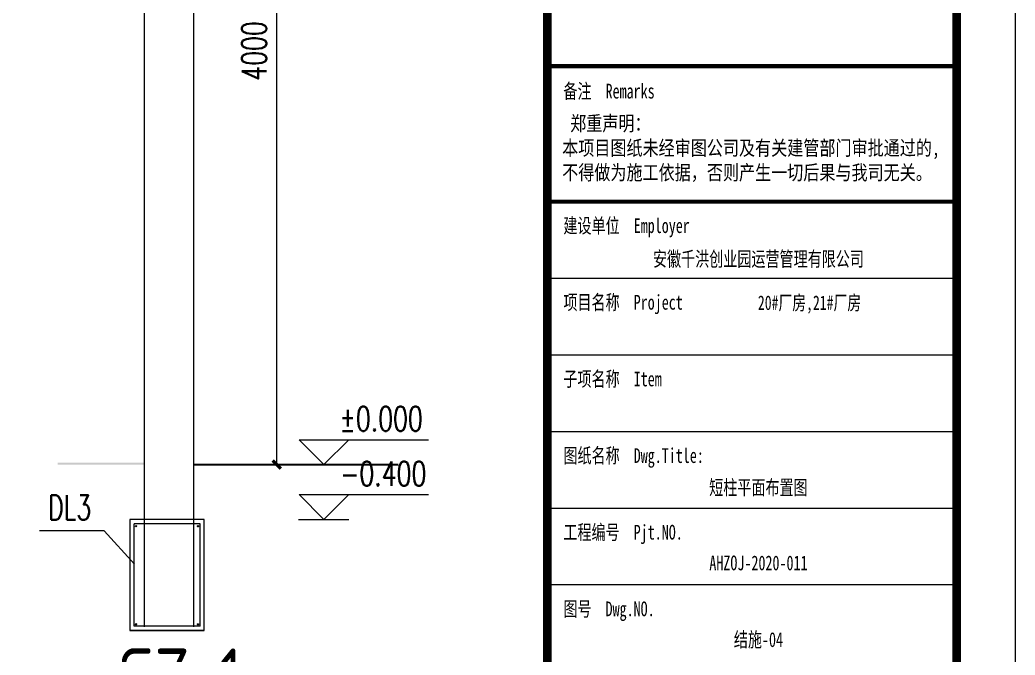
# Model space of a CAD drawing. Extents: x 180850 to 1400258, y 48356 to 327067.
# Drawn here: x 401765 to 425838, y 70596 to 85952 of the extents above; entities that cross this region are included whole.
import ezdxf
from ezdxf.enums import TextEntityAlignment as Align

# ---------------------------------------------------------------- set-up
doc = ezdxf.new("R2010")
doc.units = 0
doc.header["$LTSCALE"] = 1000
for name, color, linetype in [('DIM_ELEV', 3, 'Continuous'), ('DIM_LEAD', 3, 'Continuous'), ('PUB_DIM', 3, 'Continuous'), ('PUB_TEXT', 7, 'Continuous'), ('PUB_TITLE', 4, 'Continuous'), ('WALL', 9, 'Continuous')]:
    doc.layers.add(name, color=color, linetype=linetype)
doc.styles.add('_gyy_title_ST', font='', dxfattribs={"width": 0.8})
doc.styles.add('_TCH_DIM', font='SIMPLEX', dxfattribs={"bigfont": 'GBCBIG'})
doc.styles.add('_TCH_DIM_T3', font='SIMPLEX', dxfattribs={"width": 0.705882, "bigfont": 'GBCBIG'})
doc.styles.add('C', font='tssdeng.shx', dxfattribs={"height": 3, "bigfont": 'tssdchn.shx'})
doc.styles.get('_gyy_title_ST').set_extended_font_data('SimSun')
doc.dimstyles.new('_TCH_ARCH&&200', dxfattribs={"dimtxt": 595, "dimasz": 200, "dimexe": 500, "dimexo": 600, "dimgap": 252.5, "dimtad": 1, "dimdec": 0, "dimzin": 0, "dimdsep": 46, "dimtxsty": '_TCH_DIM_T3', "dimblk": 'ARCHTICK', "dimcen": 0.09, "dimclrt": 7, "dimazin": 2, "dimtfac": 1, "dimtdec": 0, "dimtix": 1, "dimtmove": 2, "dimatfit": 3, "dimfxl": 1, "dimtolj": 1, "dimtzin": 0, "dimarcsym": 0})

# ---------------------------------------------------------------- blocks, each defined once
blk = doc.blocks.new('_ArchTick')
at = {"color": 0, "linetype": 'ByBlock', "const_width": 0.4}
blk.add_lwpolyline([(-0.5, -0.5), (0.5, 0.5)], dxfattribs=at)
blk = doc.blocks.new('*D917')
at = {"layer": 'Defpoints', "color": 0, "transparency": 16777216}
for p in [(405977, 95202), (407982, 95201), (405972, 75202)]:
    blk.add_point(p, dxfattribs=at)
at = {"layer": 'PUB_DIM', "color": 0, "lineweight": -2, "transparency": 16777216}
for p, q in [((406577, 95202), (408482, 95201)), ((407977, 75201), (407982, 95201)), ((406572, 75201), (408477, 75201))]:
    blk.add_line(p, q, dxfattribs=at)
at = {"layer": 'PUB_DIM', "color": 0, "lineweight": -2, "transparency": 16777216, "xscale": 200, "yscale": 200, "zscale": 200}
for p, rotation in [((407982, 95201), 89.98567619658759), ((407977, 75201), 269.9856761965876)]:
    blk.add_blockref('_ArchTick', p, dxfattribs=dict(at, rotation=rotation))
at = {"layer": 'PUB_DIM', "color": 7, "transparency": 16777216, "insert": (407429, 85201), "char_height": 595, "attachment_point": 5, "rotation": 89.9857, "style": '_TCH_DIM_T3'}
blk.add_mtext('\\A1;4000', dxfattribs=at)

msp = doc.modelspace()

# ---------------------------------------------------------------- linework, layer by layer
for p, q in [((406125.31, 73772.57), (404525.31, 73772.57)), ((404525.31, 71293.04), (404525.31, 73772.57)), ((406125.31, 71293.04), (406125.31, 73772.57)), ((406125.31, 71293.04), (404525.31, 71293.04)), ((406225.31, 71193.04), (404425.31, 71193.04))]:
    msp.add_line(p, q)
at = {"color": 4}
msp.add_line((406225.31, 71193.04), (404425.31, 71193.04), dxfattribs=at)
msp.add_lwpolyline([(406225.31, 73874.57), (404425.31, 73874.57), (404425.31, 71193.04), (406225.31, 71193.04)], close=True)
at = {"extrusion": (0, 0, -1)}
for centre, start_param, end_param in [((404575.5, 73714.08), 0.79637418, 3.93796684), ((404575.5, 73714.08), 3.93796684, 7.07955949), ((406070.95, 73711.1), 0.79637418, 3.93796684), ((406070.95, 73711.1), 3.93796684, 7.07955949), ((404575.5, 71343.49), 0.79637418, 3.93796684), ((404575.5, 71343.49), 3.93796684, 7.07955949), ((406070.95, 71340.51), 0.79637418, 3.93796684), ((406070.95, 71340.51), 3.93796684, 7.07955949)]:
    msp.add_ellipse(centre, major_axis=(10.72, 10.72), ratio=0.97859186, start_param=start_param, end_param=end_param, dxfattribs=at)
for points in [[(404776.78, 75251.58), (404776.78, 75201.58), (402678.18, 75251.58), (402678.18, 75201.58)], [(404537.81, 73760.07), (404512.81, 73785.07), (406125.08, 73760.07), (406125.08, 73785.07)], [(404537.81, 71305.54), (404512.81, 71280.54), (404537.81, 73760.07), (404512.81, 73785.07)], [(406112.81, 73772.57), (406137.81, 73772.57), (406112.81, 71305.54), (406137.81, 71280.54)], [(406112.81, 71305.54), (406137.81, 71280.54), (404537.81, 71305.54), (404512.81, 71280.54)]]:
    msp.add_trace(points)
at = {"layer": 'DIM_ELEV'}
for p, q in [((409118.62, 75201.58), (408518.62, 75801.58)), ((408518.62, 75801.58), (411648.62, 75801.58)), ((409118.62, 75201.58), (409718.62, 75801.58)), ((408499.83, 75201.58), (409718.62, 75201.58)), ((409118.62, 73874.57), (408518.62, 74474.57)), ((408518.62, 74474.57), (411648.62, 74474.57)), ((409118.62, 73874.57), (409718.62, 74474.57)), ((408499.83, 73874.57), (409718.62, 73874.57))]:
    msp.add_line(p, q, dxfattribs=at)
at = {"layer": 'DIM_LEAD'}
for p, q in [((403805.21, 73598.62), (402236.22, 73598.62)), ((404537.81, 72791.43), (403805.21, 73598.62))]:
    msp.add_line(p, q, dxfattribs=at)
at = {"layer": 'PUB_TITLE'}
for p, q in [((424528.17, 84833.88), (414550.69, 84833.88)), ((424528.17, 79702.61), (414550.69, 79702.61)), ((424528.17, 77849.65), (414550.69, 77849.65)), ((424528.17, 75996.69), (414550.69, 75996.69)), ((424528.17, 74143.73), (414550.69, 74143.73)), ((424528.17, 72290.77), (414550.69, 72290.77))]:
    msp.add_line(p, q, dxfattribs=at)
msp.add_lwpolyline([(306908.52, 132355.95), (425837.69, 132355.95), (425837.69, 48356.03), (306908.52, 48356.03)], close=True, dxfattribs=at)
at = {"layer": 'PUB_TITLE', "const_width": 212.12}
for points in [[(310443.87, 49770.17), (310443.87, 130941.81), (424423.55, 130941.81), (424423.55, 49770.17)], [(414524.57, 130941.81), (424423.55, 130941.81), (424423.55, 49770.17), (414524.57, 49770.17)]]:
    msp.add_lwpolyline(points, close=True, dxfattribs=at)
at = {"layer": 'PUB_TITLE', "const_width": 99.77}
for points in [[(414550.69, 84833.88), (424528.17, 84833.88)], [(414550.69, 81555.57), (424528.17, 81555.57)]]:
    msp.add_lwpolyline(points, dxfattribs=at)
at = {"layer": 'WALL'}
for points in [[(405971.78, 71280.54), (405971.78, 114479.18), (404771.78, 114479.18)], [(404771.78, 114468.8), (404771.78, 71280.54)]]:
    msp.add_lwpolyline(points, dxfattribs=at)
at = {"layer": 'WALL', "const_width": 50}
msp.add_lwpolyline([(405971.78, 75201.58), (410917.74, 75201.58)], dxfattribs=at)

# ---------------------------------------------------------------- texts
at = {"layer": 'PUB_TEXT'}
for s, height, style, width, p in [('%%P0.000', 595, '_TCH_DIM', 0.705882, (409495.76, 76011.58)), ('-0.400', 595, '_TCH_DIM', 0.705882, (409508.62, 74684.57)), ('DL3', 595, '_TCH_DIM', 0.705882, (402446.22, 73865.29)), ('GZ-1', 1400, 'C', 0.8, (404116.05, 69357.09))]:
    msp.add_text(s, height=height, dxfattribs=dict(at, style=style, width=width)).set_placement(p)
at = {"layer": 'PUB_TITLE', "style": '_gyy_title_ST', "width": 0.7}
for s, height, p in [('备注  Remarks', 356.3382, (414911.37, 84052.42)), ('建设单位  Employer', 356.3382, (414911.37, 80800.13)), ('项目名称  Project', 356.3382, (414911.37, 78947.17)), ('子项名称  Item', 356.338, (414911.37, 77094.21)), ('图纸名称  Dwg.Title:', 356.3382, (414911.37, 75241.25)), ('工程编号  Pjt.NO.', 356.3382, (414911.37, 73388.29)), ('图号  Dwg.NO.', 356.3382, (414911.37, 71535.33))]:
    msp.add_text(s, height=height, dxfattribs=at).set_placement(p)
at = {"layer": 'PUB_TITLE', "color": 2, "style": '_gyy_title_ST', "width": 0.7}
msp.add_text('安徽千洪创业园运营管理有限公司', height=356.3382, dxfattribs=at).set_placement((419629.17, 79995.59), align=Align.CENTER)
msp.add_text('20#厂房,21#厂房', height=349.1756, dxfattribs=at).set_placement((420864.12, 79095.86), align=Align.MIDDLE)
at = {"layer": 'PUB_TITLE', "color": 6, "style": '_gyy_title_ST', "width": 0.7}
for s, height, p in [('短柱平面布置图', 356.338, (419629.17, 74469.61)), ('AHZOJ-2020-011', 356.3382, (419629.17, 72645.94))]:
    msp.add_text(s, height=height, dxfattribs=at).set_placement(p, align=Align.CENTER)
at = {"layer": 'PUB_TITLE', "color": 7, "style": '_gyy_title_ST', "width": 0.7}
msp.add_text('结施-04', height=356.339, dxfattribs=at).set_placement((419629.17, 70792.98), align=Align.CENTER)
at = {"layer": 'PUB_TITLE', "insert": (414881.58, 83628.87), "char_height": 356.3382, "width": 11402.833, "attachment_point": 1, "style": '_gyy_title_ST'}
msp.add_mtext(' 郑重声明：\\P本项目图纸未经审图公司及有关建管部门审批通过的,\\P不得做为施工依据，否则产生一切后果与我司无关。', dxfattribs=at)

# ---------------------------------------------------------------- dimensions: what is measured, and where the dimension line sits
at = {"layer": 'PUB_DIM'}
dim = msp.add_aligned_dim(p1=(405971.78, 75201.58), p2=(405976.78, 95201.77), distance=-2005.01, dimstyle='_TCH_ARCH&&200', override={"dimscale": 1, "dimlfac": 0.2}, dxfattribs=at)
dim.commit()
dim.dimension.update_dxf_attribs({"geometry": '*D917', "text_midpoint": (407429.3, 85201.31)})

doc.saveas('drawing.dxf')
